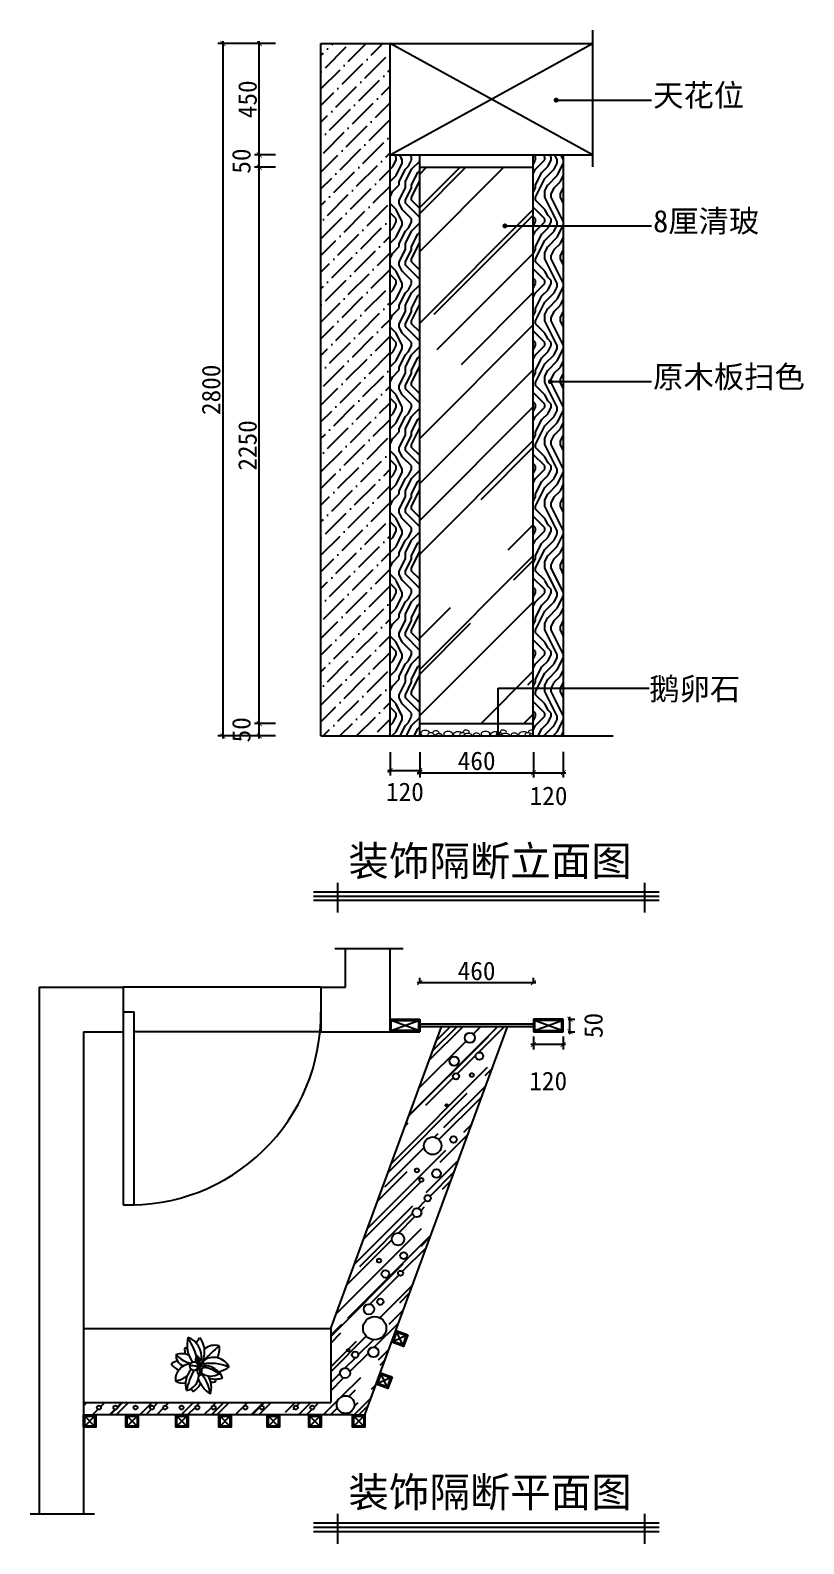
# Model space of a CAD drawing. Header units: millimetres. Extents: x 71641 to 191108, y -23091 to 29972.
# Drawn here: x 78020 to 81149, y -17186 to -11066 of the extents above; entities that cross this region are included whole.
import ezdxf

# ---------------------------------------------------------------- set-up
doc = ezdxf.new("R2010")
doc.units = ezdxf.units.MM
doc.layers.add('00', color=1, linetype='Continuous')
doc.layers.add('ZHUWU', color=80, linetype='Continuous')
doc.layers.add('8', color=8, linetype='Continuous', lineweight=0)
doc.styles.add('30', font='SimSun.ttf', dxfattribs={"height": 75})
doc.styles.get("Standard").update_dxf_attribs({"font": 'SimSun.ttf', "height": 150})
doc.dimstyles.new('30', dxfattribs={"dimscale": 0, "dimtxt": 90, "dimasz": 20, "dimexe": 20, "dimexo": 20, "dimgap": 10, "dimtad": 1, "dimdec": 0, "dimzin": 0, "dimdsep": 46, "dimtxsty": '30', "dimblk": 'ARCHTICK', "dimcen": 20, "dimdle": 10, "dimclrd": 8, "dimclre": 8, "dimclrt": 2, "dimadec": 0, "dimazin": 0, "dimtfac": 1, "dimtdec": 0, "dimtmove": 2, "dimatfit": 3, "dimldrblk": 'DOT', "dimfxl": 0, "dimtolj": 2, "dimtzin": 0, "dimlwd": -1, "dimarcsym": 0})

# ---------------------------------------------------------------- blocks, each defined once
blk = doc.blocks.new('_ARCHTICK')
at = {"color": 0, "linetype": 'ByBlock', "const_width": 0.15}
blk.add_lwpolyline([(-0.5, -0.5), (0.5, 0.5)], dxfattribs=at)
blk = doc.blocks.new('*D111')
at = {"color": 8}
blk.add_line((80185.6, -15167.9), (80045.6, -15167.9), dxfattribs=at)
at = {"color": 8, "lineweight": -2}
for p, q in [((80055.6, -15135.5), (80055.6, -15187.9)), ((80175.6, -15135.5), (80175.6, -15187.9))]:
    blk.add_line(p, q, dxfattribs=at)
at = {"layer": 'Defpoints', "color": 0}
for p in [(80055.6, -15115.5), (80175.6, -15115.5), (80055.6, -15167.9)]:
    blk.add_point(p, dxfattribs=at)
at = {"color": 8, "xscale": 20, "yscale": 20, "zscale": 20}
for p, rotation in [((80055.6, -15167.9), 180.000000000007), ((80175.6, -15167.9), 6.95443702625198e-12)]:
    blk.add_blockref('_ARCHTICK', p, dxfattribs=dict(at, rotation=rotation))
at = {"color": 2, "insert": (80115.6, -15315.4), "char_height": 75, "attachment_point": 5, "style": '30'}
blk.add_mtext('\\A2;120', dxfattribs=at)
blk = doc.blocks.new('_Dot')
at = {"color": 0, "linetype": 'ByBlock', "lineweight": -2}
blk.add_line((-0.5, 0), (-1, 0), dxfattribs=at)
at = {"color": 0, "linetype": 'ByBlock', "const_width": 0.5}
blk.add_lwpolyline([(-0.25, 0, 1), (0.25, 0, 1)], format="xyb", close=True, dxfattribs=at)
blk = doc.blocks.new('DOT')
at = {"color": 0, "linetype": 'ByBlock'}
blk.add_line((-0.5, 0), (-1, 0), dxfattribs=at)
at = {"color": 0, "linetype": 'ByBlock', "const_width": 0.5}
blk.add_lwpolyline([(-0.25, 0, 1), (0.25, 0, 1)], format="xyb", close=True, dxfattribs=at)
blk = doc.blocks.new('*D112')
at = {"color": 8}
blk.add_line((80065.6, -14917.7), (79585.8, -14917.7), dxfattribs=at)
at = {"color": 8, "lineweight": -2}
for p, q in [((79595.8, -14921), (79595.8, -14897.7)), ((80055.6, -14921), (80055.6, -14897.7))]:
    blk.add_line(p, q, dxfattribs=at)
at = {"layer": 'Defpoints', "color": 0}
for p in [(79595.8, -14917.7), (79595.8, -14941), (80055.6, -14941)]:
    blk.add_point(p, dxfattribs=at)
at = {"color": 8, "xscale": 20, "yscale": 20, "zscale": 20}
for p, rotation in [((79595.8, -14917.7), 179.9999999999964), ((80055.6, -14917.7), 359.9999999999963)]:
    blk.add_blockref('_ARCHTICK', p, dxfattribs=dict(at, rotation=rotation))
at = {"color": 2, "insert": (79825.7, -14870.2), "char_height": 75, "attachment_point": 5, "style": '30'}
blk.add_mtext('\\A2;460', dxfattribs=at)
blk = doc.blocks.new('*D113')
at = {"color": 8}
blk.add_line((80203.5, -15125.5), (80203.5, -15055.5), dxfattribs=at)
at = {"color": 8, "lineweight": -2}
for p, q in [((80195.6, -15065.5), (80223.5, -15065.5)), ((80195.6, -15115.5), (80223.5, -15115.5))]:
    blk.add_line(p, q, dxfattribs=at)
at = {"layer": 'Defpoints', "color": 0}
for p in [(80175.6, -15065.5), (80175.6, -15115.5), (80203.5, -15065.5)]:
    blk.add_point(p, dxfattribs=at)
at = {"color": 8, "xscale": 20, "yscale": 20, "zscale": 20}
for p, rotation in [((80203.5, -15065.5), 90), ((80203.5, -15115.5), 270)]:
    blk.add_blockref('_ARCHTICK', p, dxfattribs=dict(at, rotation=rotation))
at = {"color": 2, "insert": (80298.7, -15090.5), "char_height": 75, "attachment_point": 5, "rotation": 90, "style": '30'}
blk.add_mtext('\\A2;50', dxfattribs=at)
blk = doc.blocks.new('*D114')
at = {"color": 8, "lineweight": -2}
for p, q in [((79475.8, -13985.7), (79475.8, -14079.7)), ((79595.8, -13985.7), (79595.8, -14079.7))]:
    blk.add_line(p, q, dxfattribs=at)
at = {"color": 8}
blk.add_line((79465.8, -14059.7), (79605.8, -14059.7), dxfattribs=at)
at = {"layer": 'Defpoints', "color": 0}
for p in [(79475.8, -13965.7), (79595.8, -13965.7), (79595.8, -14059.7)]:
    blk.add_point(p, dxfattribs=at)
at = {"color": 8, "xscale": 20, "yscale": 20, "zscale": 20, "rotation": 180}
blk.add_blockref('_ARCHTICK', (79475.8, -14059.7), dxfattribs=at)
at = {"color": 8, "xscale": 20, "yscale": 20, "zscale": 20}
blk.add_blockref('_ARCHTICK', (79595.8, -14059.7), dxfattribs=at)
at = {"color": 2, "insert": (79535.8, -14145.9), "char_height": 75, "attachment_point": 5, "style": '30'}
blk.add_mtext('\\A2;120', dxfattribs=at)
blk = doc.blocks.new('*D115')
at = {"color": 8, "lineweight": -2}
for p, q in [((80056.3, -13985.7), (80056.3, -14088.1)), ((79595.8, -14044.6), (79595.8, -14088.1))]:
    blk.add_line(p, q, dxfattribs=at)
at = {"color": 8}
blk.add_line((79585.8, -14068.1), (80066.3, -14068.1), dxfattribs=at)
at = {"layer": 'Defpoints', "color": 0}
for p in [(80056.3, -13965.7), (79595.8, -14024.6), (80056.3, -14068.1)]:
    blk.add_point(p, dxfattribs=at)
at = {"color": 8, "xscale": 20, "yscale": 20, "zscale": 20, "rotation": 180}
blk.add_blockref('_ARCHTICK', (79595.8, -14068.1), dxfattribs=at)
at = {"color": 8, "xscale": 20, "yscale": 20, "zscale": 20}
blk.add_blockref('_ARCHTICK', (80056.3, -14068.1), dxfattribs=at)
at = {"color": 2, "insert": (79826, -14020.6), "char_height": 75, "attachment_point": 5, "style": '30'}
blk.add_mtext('\\A2;460', dxfattribs=at)
blk = doc.blocks.new('*D116')
at = {"color": 8, "lineweight": -2}
for p, q in [((80056.3, -13985.7), (80056.3, -14088.1)), ((80176.6, -13984.1), (80176.6, -14088.1))]:
    blk.add_line(p, q, dxfattribs=at)
at = {"color": 8}
blk.add_line((80046.3, -14068.1), (80186.6, -14068.1), dxfattribs=at)
at = {"layer": 'Defpoints', "color": 0}
for p in [(80056.3, -13965.7), (80176.6, -13964.1), (80176.6, -14068.1)]:
    blk.add_point(p, dxfattribs=at)
at = {"color": 8, "xscale": 20, "yscale": 20, "zscale": 20, "rotation": 180}
blk.add_blockref('_ARCHTICK', (80056.3, -14068.1), dxfattribs=at)
at = {"color": 8, "xscale": 20, "yscale": 20, "zscale": 20}
blk.add_blockref('_ARCHTICK', (80176.6, -14068.1), dxfattribs=at)
at = {"color": 2, "insert": (80116.9, -14162.2), "char_height": 75, "attachment_point": 5, "style": '30'}
blk.add_mtext('\\A2;120', dxfattribs=at)
blk = doc.blocks.new('*D117')
at = {"color": 8, "lineweight": -2}
for p, q in [((79012.9, -13869.6), (78926.9, -13869.6)), ((79012.9, -13919.6), (78926.9, -13919.6))]:
    blk.add_line(p, q, dxfattribs=at)
at = {"color": 8}
blk.add_line((78946.9, -13929.6), (78946.9, -13859.6), dxfattribs=at)
at = {"layer": 'Defpoints', "color": 0}
for p in [(78946.9, -13869.6), (79032.9, -13869.6), (79032.9, -13919.6)]:
    blk.add_point(p, dxfattribs=at)
at = {"color": 8, "xscale": 20, "yscale": 20, "zscale": 20}
for p, rotation in [((78946.9, -13869.6), 90), ((78946.9, -13919.6), 270)]:
    blk.add_blockref('_ARCHTICK', p, dxfattribs=dict(at, rotation=rotation))
at = {"color": 2, "insert": (78874.4, -13894.6), "char_height": 75, "attachment_point": 5, "rotation": 90, "style": '30'}
blk.add_mtext('\\A2;50', dxfattribs=at)
blk = doc.blocks.new('*D118')
at = {"color": 8, "lineweight": -2}
for p, q in [((79012.9, -11619.6), (78926.9, -11619.6)), ((79012.9, -13869.6), (78926.9, -13869.6))]:
    blk.add_line(p, q, dxfattribs=at)
at = {"color": 8}
blk.add_line((78946.9, -13879.6), (78946.9, -11609.6), dxfattribs=at)
at = {"layer": 'Defpoints', "color": 0}
for p in [(78946.9, -11619.6), (79032.9, -11619.6), (79032.9, -13869.6)]:
    blk.add_point(p, dxfattribs=at)
at = {"color": 8, "xscale": 20, "yscale": 20, "zscale": 20}
for p, rotation in [((78946.9, -11619.6), 90), ((78946.9, -13869.6), 270)]:
    blk.add_blockref('_ARCHTICK', p, dxfattribs=dict(at, rotation=rotation))
at = {"color": 2, "insert": (78899.4, -12744.6), "char_height": 75, "attachment_point": 5, "rotation": 90, "style": '30'}
blk.add_mtext('\\A2;2250', dxfattribs=at)
blk = doc.blocks.new('*D119')
at = {"color": 8}
blk.add_line((78946.9, -11629.6), (78946.9, -11559.6), dxfattribs=at)
at = {"color": 8, "lineweight": -2}
for p, q in [((79012.9, -11569.6), (78926.9, -11569.6)), ((79012.9, -11619.6), (78926.9, -11619.6))]:
    blk.add_line(p, q, dxfattribs=at)
at = {"layer": 'Defpoints', "color": 0}
for p in [(78946.9, -11569.6), (79032.9, -11569.6), (79032.9, -11619.6)]:
    blk.add_point(p, dxfattribs=at)
at = {"color": 8, "xscale": 20, "yscale": 20, "zscale": 20}
for p, rotation in [((78946.9, -11569.6), 90), ((78946.9, -11619.6), 270)]:
    blk.add_blockref('_ARCHTICK', p, dxfattribs=dict(at, rotation=rotation))
at = {"color": 2, "insert": (78874.4, -11594.6), "char_height": 75, "attachment_point": 5, "rotation": 90, "style": '30'}
blk.add_mtext('\\A2;50', dxfattribs=at)
blk = doc.blocks.new('*D120')
at = {"color": 8, "lineweight": -2}
for p, q in [((79012.9, -11119.6), (78926.9, -11119.6)), ((79012.9, -11569.6), (78926.9, -11569.6))]:
    blk.add_line(p, q, dxfattribs=at)
at = {"color": 8}
blk.add_line((78946.9, -11579.6), (78946.9, -11109.6), dxfattribs=at)
at = {"layer": 'Defpoints', "color": 0}
for p in [(78946.9, -11119.6), (79032.9, -11119.6), (79032.9, -11569.6)]:
    blk.add_point(p, dxfattribs=at)
at = {"color": 8, "xscale": 20, "yscale": 20, "zscale": 20}
for p, rotation in [((78946.9, -11119.6), 90), ((78946.9, -11569.6), 270)]:
    blk.add_blockref('_ARCHTICK', p, dxfattribs=dict(at, rotation=rotation))
at = {"color": 2, "insert": (78899.4, -11344.6), "char_height": 75, "attachment_point": 5, "rotation": 90, "style": '30'}
blk.add_mtext('\\A2;450', dxfattribs=at)
blk = doc.blocks.new('*D121')
at = {"color": 8, "lineweight": -2}
for p, q in [((79012.9, -11119.6), (78779.7, -11119.6)), ((79012.9, -13919.6), (78779.7, -13919.6))]:
    blk.add_line(p, q, dxfattribs=at)
at = {"color": 8}
blk.add_line((78799.7, -11109.6), (78799.7, -13929.6), dxfattribs=at)
at = {"layer": 'Defpoints', "color": 0}
for p in [(79032.9, -11119.6), (78799.7, -13919.6), (79032.9, -13919.6)]:
    blk.add_point(p, dxfattribs=at)
at = {"color": 8, "xscale": 20, "yscale": 20, "zscale": 20}
for p, rotation in [((78799.7, -11119.6), 90), ((78799.7, -13919.6), 270)]:
    blk.add_blockref('_ARCHTICK', p, dxfattribs=dict(at, rotation=rotation))
at = {"color": 2, "insert": (78752.2, -12519.6), "char_height": 75, "attachment_point": 5, "rotation": 90, "style": '30'}
blk.add_mtext('\\A2;2800', dxfattribs=at)

msp = doc.modelspace()

# ---------------------------------------------------------------- hatches: boundary and pattern name
h = msp.add_hatch()
h.set_pattern_fill('ANSI36', color=8, scale=15, style=0)
h.set_pattern_definition([(45, (0, -7790.323), (25.25697, 92.60889), [119.0625, -23.8125, 0, -23.8125])])
h.paths.add_polyline_path([(79475.8, -11119.6), (79195.8, -11119.6), (79195.8, -13919.6), (79475.8, -13919.6)])
h = msp.add_hatch()
h.set_pattern_fill('ENDGRAIN', color=30, scale=250, angle=90, style=0, pattern_type=2)
h.set_pattern_definition([(90, (1e-14, -7590.32), (-250, 250), [12.5, -237.5]), (90, (-25, -7765.32), (-250, 250), [25, -225]), (90, (-37.5, -7602.82), (-250, 250), [12.5, -237.5]), (90, (-62.5, -7752.82), (-250, 250), [12.5, -237.5]), (90, (-75, -7602.82), (-250, 250), [12.5, -237.5]), (90, (-87.5, -7740.32), (-250, 250), [12.5, -237.5]), (90, (-100, -7602.82), (-250, 250), [12.5, -237.5]), (90, (-125, -7740.32), (-250, 250), [12.5, -137.5, 12.5, -87.5]), (90, (-150, -7740.32), (-250, 250), [25, -125, 12.5, -87.5]), (90, (-187.5, -7752.82), (-250, 250), [12.5, -37.5, 12.5, -100, 12.5, -75]), (90, (-212.5, -7765.32), (-250, 250), [12.5, -50, 25, -162.5]), (90, (-225, -7602.82), (-250, 250), [12.5, -237.5]), (90, (-237.5, -7765.32), (-250, 250), [12.5, -62.5, 12.5, -162.5]), (135, (0, -7790.32), (-250, 4e-14), [35.35525, -318.19814]), (135, (1e-14, -7577.82), (-250, 4e-14), [70.7107, -282.8427]), (135, (-125, -7577.82), (-250, 4e-14), [17.6775, -335.8759]), (135, (-150, -7790.32), (-250, 4e-14), [53.033, -300.5204]), (135, (-150, -7577.82), (-250, 4e-14), [88.38835, -265.16504]), (135, (-187.5, -7577.82), (-250, 4e-14), [53.033, -300.5204]), (45, (-212.5, -7627.82), (7e-14, 250), [17.6775, -335.8759]), (45, (-12.5, -7715.32), (7e-14, 250), [35.35525, -318.19814]), (45, (-112.5, -7702.82), (7e-14, 250), [35.35525, -318.19814]), (45, (-62.5, -7627.82), (7e-14, 250), [35.35525, -318.19814]), (45, (-162.5, -7640.32), (7e-14, 250), [35.35525, -318.19814]), (45, (-187.5, -7627.82), (7e-14, 250), [53.033, -300.5204]), (45, (-37.5, -7690.32), (7e-14, 250), [53.033, -300.5204]), (45, (-50, -7652.82), (7e-14, 250), [53.033, -300.5204]), (45, (-137.5, -7690.32), (7e-14, 250), [53.033, -300.5204]), (45, (-150, -7665.32), (7e-14, 250), [53.033, -300.5204]), (116.56505, (-50, -7777.82), (-1e-07, 250), [27.95085, -531.06615]), (116.56505, (-37.5, -7590.32), (-1e-07, 250), [111.8034, -447.2136]), (116.56505, (-75, -7590.32), (-1e-07, 250), [111.8034, -447.2136]), (116.56505, (-100, -7590.32), (-1e-07, 250), [111.8035, -167.5, 55.9025, -223.811]), (116.56505, (-137.5, -7565.32), (-1e-07, 250), [27.95085, -531.06615]), (116.56505, (-225, -7790.32), (-1e-07, 250), [27.95085, -531.06615]), (116.56505, (-225, -7590.32), (-1e-07, 250), [55.9017, -503.1153]), (63.43495, (8e-15, -7652.82), (1e-07, 250), [55.9017, -503.1153]), (63.43495, (-62.5, -7740.32), (1e-07, 250), [55.9017, -503.1153]), (63.43495, (-25, -7740.32), (1e-07, 250), [27.95085, -531.0653]), (63.43495, (-87.5, -7727.82), (1e-07, 250), [83.85255, -475.16444]), (63.43495, (-87.5, -7677.82), (1e-07, 250), [55.9017, -503.1153]), (63.43495, (-100, -7652.82), (1e-07, 250), [55.9017, -503.1153]), (63.43495, (-125, -7727.82), (1e-07, 250), [27.95085, -531.0653]), (63.43495, (-150, -7715.32), (1e-07, 250), [27.95085, -531.0653]), (63.43495, (-200, -7615.32), (1e-07, 250), [27.95085, -531.0653]), (63.43495, (-112.5, -7627.82), (1e-07, 250), [27.95085, -531.0653]), (63.43495, (-187.5, -7740.32), (1e-07, 250), [83.85255, -475.16444]), (63.43495, (-212.5, -7752.82), (1e-07, 250), [55.9017, -503.1153]), (63.43495, (-137.5, -7615.32), (1e-07, 250), [27.95, -251.55, 27.95, -251.567]), (63.43495, (-187.5, -7690.32), (1e-07, 250), [55.9017, -503.1153]), (63.43495, (-212.5, -7677.82), (1e-07, 250), [55.9017, -503.1153]), (63.43495, (-237.5, -7752.82), (1e-07, 250), [55.9017, -503.1153]), (63.43495, (-237.5, -7677.82), (1e-07, 250), [55.9017, -503.1153])])
h.paths.add_polyline_path([(79475.8, -13919.6), (79595.8, -13919.6), (79595.8, -11569.6), (79475.8, -11569.6)])
h = msp.add_hatch()
h.set_pattern_fill('AR-RROOF', color=140, scale=13, angle=45, style=0)
h.set_pattern_definition([(45, (0, -7790.32), (280.184, 747.1573), [4953, -660.4, 1651, -330.2]), (45, (193.8, -7363.04), (-544.024, 77.0506), [990.6, -108.966, 1981.2, -247.65]), (45, (-81.72, -7475.12), (1057.69457, 1370.5667), [2641.6, -462.28, 1320.8, -330.2])])
h.paths.add_polyline_path([(80055.3, -11619.6), (79595.8, -11619.6), (79595.8, -13869.6), (80055.3, -13869.6)])
h = msp.add_hatch()
h.set_pattern_fill('ENDGRAIN', color=30, scale=250, angle=90, style=0, pattern_type=2)
h.set_pattern_definition([(90, (2, -7590.32), (-250, 250), [12.5, -237.5]), (90, (-23, -7765.32), (-250, 250), [25, -225]), (90, (-35.5, -7602.82), (-250, 250), [12.5, -237.5]), (90, (-60.5, -7752.82), (-250, 250), [12.5, -237.5]), (90, (-73, -7602.82), (-250, 250), [12.5, -237.5]), (90, (-85.5, -7740.32), (-250, 250), [12.5, -237.5]), (90, (-98, -7602.82), (-250, 250), [12.5, -237.5]), (90, (-123, -7740.32), (-250, 250), [12.5, -137.5, 12.5, -87.5]), (90, (-148, -7740.32), (-250, 250), [25, -125, 12.5, -87.5]), (90, (-185.5, -7752.82), (-250, 250), [12.5, -37.5, 12.5, -100, 12.5, -75]), (90, (-210.5, -7765.32), (-250, 250), [12.5, -50, 25, -162.5]), (90, (-223, -7602.82), (-250, 250), [12.5, -237.5]), (90, (-235.5, -7765.32), (-250, 250), [12.5, -62.5, 12.5, -162.5]), (135, (2, -7790.32), (-250, 4e-14), [35.35525, -318.19814]), (135, (2, -7577.82), (-250, 4e-14), [70.7107, -282.8427]), (135, (-123, -7577.82), (-250, 4e-14), [17.6775, -335.8759]), (135, (-148, -7790.32), (-250, 4e-14), [53.033, -300.5204]), (135, (-148, -7577.82), (-250, 4e-14), [88.38835, -265.16504]), (135, (-185.5, -7577.82), (-250, 4e-14), [53.033, -300.5204]), (45, (-210.5, -7627.82), (7e-14, 250), [17.6775, -335.8759]), (45, (-10.5, -7715.32), (7e-14, 250), [35.35525, -318.19814]), (45, (-110.5, -7702.82), (7e-14, 250), [35.35525, -318.19814]), (45, (-60.5, -7627.82), (7e-14, 250), [35.35525, -318.19814]), (45, (-160.5, -7640.32), (7e-14, 250), [35.35525, -318.19814]), (45, (-185.5, -7627.82), (7e-14, 250), [53.033, -300.5204]), (45, (-35.5, -7690.32), (7e-14, 250), [53.033, -300.5204]), (45, (-48, -7652.82), (7e-14, 250), [53.033, -300.5204]), (45, (-135.5, -7690.32), (7e-14, 250), [53.033, -300.5204]), (45, (-148, -7665.32), (7e-14, 250), [53.033, -300.5204]), (116.56505, (-48, -7777.82), (-1e-07, 250), [27.95085, -531.06615]), (116.56505, (-35.5, -7590.32), (-1e-07, 250), [111.8034, -447.2136]), (116.56505, (-73, -7590.32), (-1e-07, 250), [111.8034, -447.2136]), (116.56505, (-98, -7590.32), (-1e-07, 250), [111.8035, -167.5, 55.9025, -223.811]), (116.56505, (-135.5, -7565.32), (-1e-07, 250), [27.95085, -531.06615]), (116.56505, (-223, -7790.32), (-1e-07, 250), [27.95085, -531.06615]), (116.56505, (-223, -7590.32), (-1e-07, 250), [55.9017, -503.1153]), (63.43495, (2, -7652.82), (1e-07, 250), [55.9017, -503.1153]), (63.43495, (-60.5, -7740.32), (1e-07, 250), [55.9017, -503.1153]), (63.43495, (-23, -7740.32), (1e-07, 250), [27.95085, -531.0653]), (63.43495, (-85.5, -7727.82), (1e-07, 250), [83.85255, -475.16444]), (63.43495, (-85.5, -7677.82), (1e-07, 250), [55.9017, -503.1153]), (63.43495, (-98, -7652.82), (1e-07, 250), [55.9017, -503.1153]), (63.43495, (-123, -7727.82), (1e-07, 250), [27.95085, -531.0653]), (63.43495, (-148, -7715.32), (1e-07, 250), [27.95085, -531.0653]), (63.43495, (-198, -7615.32), (1e-07, 250), [27.95085, -531.0653]), (63.43495, (-110.5, -7627.82), (1e-07, 250), [27.95085, -531.0653]), (63.43495, (-185.5, -7740.32), (1e-07, 250), [83.85255, -475.16444]), (63.43495, (-210.5, -7752.82), (1e-07, 250), [55.9017, -503.1153]), (63.43495, (-135.5, -7615.32), (1e-07, 250), [27.95, -251.55, 27.95, -251.567]), (63.43495, (-185.5, -7690.32), (1e-07, 250), [55.9017, -503.1153]), (63.43495, (-210.5, -7677.82), (1e-07, 250), [55.9017, -503.1153]), (63.43495, (-235.5, -7752.82), (1e-07, 250), [55.9017, -503.1153]), (63.43495, (-235.5, -7677.82), (1e-07, 250), [55.9017, -503.1153])])
h.paths.add_polyline_path([(80055.3, -13919.6), (80177.6, -13919.6), (80177.6, -11569.6), (80055.3, -11569.6)])
h = msp.add_hatch()
h.set_pattern_fill('AR-RROOF', color=130, scale=4, angle=45, style=0)
h.set_pattern_definition([(45, (0, -7936.23), (86.21046, 229.89456), [1524, -203.2, 508, -101.6]), (45, (59.63, -7804.76), (-167.39197, 23.70788), [304.8, -33.528, 609.6, -76.2]), (45, (-25.145, -7839.246), (325.44448, 421.71283), [812.8, -142.24, 406.4, -101.6])])
h.paths.add_polyline_path([(79235.8, -16316.1), (79235.8, -16615.5), (78235.8, -16615.5), (78235.8, -16665.3), (78285.8, -16665.3), (79324, -16665.3), (79374, -16665.3), (79950.3, -15095.5), (79684, -15095.5)])
h.paths.add_polyline_path([(79533, -15954.8, -1), (79482.7, -15954.8, -1)], flags=16)
h.paths.add_polyline_path([(79602.3, -15847.6, -1), (79566.6, -15847.6, -1)], flags=16)
h.paths.add_polyline_path([(79423.3, -16041.6, -1), (79439.4, -16041.6, -1)], flags=16)
h.paths.add_polyline_path([(79544.6, -16021.2, -1), (79517.1, -16021.2, -1)], flags=16)
h.paths.add_polyline_path([(79640.5, -15788.9, -1), (79615, -15788.9, -1)], flags=16)
h.paths.add_polyline_path([(79610.3, -15714.8, -1), (79594.2, -15714.8, -1)], flags=16)
h.paths.add_polyline_path([(79592.5, -15676.5, -1), (79576.3, -15676.5, -1)], flags=16)
h.paths.add_polyline_path([(79472.4, -16095.2, -1), (79441.3, -16095.2, -1)], flags=16)
h.paths.add_polyline_path([(79528.3, -16092.7, -1), (79507.9, -16092.7, -1)], flags=16)
h.paths.add_polyline_path([(79681.4, -15689.3, -1), (79645.6, -15689.3, -1)], flags=16)
h.paths.add_polyline_path([(79612.7, -15576.9, -1), (79683.7, -15576.9, -1)], flags=16)
h.paths.add_polyline_path([(79449.5, -16207.6, -1), (79423.4, -16207.6, -1)], flags=16)
h.paths.add_polyline_path([(79411.6, -16238.2, -1), (79369.5, -16238.2, -1)], flags=16)
h.paths.add_polyline_path([(79745.4, -15551.4, -1), (79719.4, -15551.4, -1)], flags=16)
h.paths.add_polyline_path([(79460.5, -16314.8, -1), (79366.4, -16314.8, -1)], flags=16)
h.paths.add_polyline_path([(79429, -16411.8, -1), (79387.8, -16411.8, -1)], flags=16)
h.paths.add_polyline_path([(79347.4, -16422, -1), (79321.4, -16422, -1)], flags=16)
h.paths.add_polyline_path([(79755.3, -15296.1, -1), (79729.8, -15296.1, -1)], flags=16)
h.paths.add_polyline_path([(79314.1, -16496.1, -1), (79273, -16496.1, -1)], flags=16)
h.paths.add_polyline_path([(79814, -15291, -1), (79798.7, -15291, -1)], flags=16)
h.paths.add_polyline_path([(79716.4, -15234.8, -1), (79753.5, -15234.8, -1)], flags=16)
h.paths.add_polyline_path([(79821.7, -15214.4, -1), (79852.3, -15214.4, -1)], flags=16)
h.paths.add_polyline_path([(79331.9, -16623.7, -1), (79260.3, -16623.7, -1)], flags=16)
h.paths.add_polyline_path([(79778.3, -15140.4, -1), (79819.1, -15140.4, -1)], flags=16)
h.paths.add_polyline_path([(79153, -16635.5, -1), (79169.1, -16635.5, -1)], flags=16)
h.paths.add_polyline_path([(79086.6, -16635.5, -1), (79102.8, -16635.5, -1)], flags=16)
h.paths.add_polyline_path([(78948.9, -16635.5, -1), (78965, -16635.5, -1)], flags=16)
h.paths.add_polyline_path([(78882.5, -16635.5, -1), (78898.7, -16635.5, -1)], flags=16)
h.paths.add_polyline_path([(78754.4, -16635.5, -1), (78770.6, -16635.5, -1)], flags=16)
h.paths.add_polyline_path([(78688.1, -16635.5, -1), (78704.3, -16635.5, -1)], flags=16)
h.paths.add_polyline_path([(78624.3, -16635.5, -1), (78640.5, -16635.5, -1)], flags=16)
h.paths.add_polyline_path([(78558, -16635.5, -1), (78574.1, -16635.5, -1)], flags=16)
h.paths.add_polyline_path([(78504.4, -16635.5, -1), (78520.6, -16635.5, -1)], flags=16)
h.paths.add_polyline_path([(78438.1, -16635.5, -1), (78454.2, -16635.5, -1)], flags=16)
h.paths.add_polyline_path([(78356.5, -16635.5, -1), (78372.6, -16635.5, -1)], flags=16)
h.paths.add_polyline_path([(78290.1, -16635.5, -1), (78306.3, -16635.5, -1)], flags=16)
h = msp.add_hatch()
h.set_pattern_fill('AR-SAND', color=42, scale=0.1, style=0)
h.set_pattern_definition([(37.5, (0, -7936.233), (-0.16000313, 4.89413237), [0, -3.8608, 0, -4.318, 0, -4.1275]), (7.5, (0, -7936.233), (4.49523283, 7.168251), [0, -2.0828, 0, -3.4798, 0, -1.3335]), (327.5, (-3.124, -7936.233), (7.9099237, 0.01437185), [0, -1.27, 0, -4.572, 0, -5.969]), (317.5, (-3.124, -7936.233), (7.6355645, 2.22929323), [0, -0.635, 0, -2.9972, 0, -3.429])])
h.paths.add_polyline_path([(79595.8, -15085.5), (79595.8, -15095.5), (80055.6, -15095.5), (80055.6, -15085.5)])

# ---------------------------------------------------------------- linework, layer by layer
at = {"color": 1}
for p, q in [((80294.4, -11065.5), (80294.4, -11618.1)), ((79529.3, -14780.4), (79252.1, -14780.4)), ((78279.5, -17066.3), (78020.3, -17066.3))]:
    msp.add_line(p, q, dxfattribs=at)
for p, q in [((79195.8, -13919.6), (79195.8, -11119.6)), ((79195.8, -11119.6), (79475.8, -11119.6)), ((79475.8, -13919.6), (79475.8, -11119.6)), ((79195.8, -13919.6), (79475.8, -13919.6)), ((79295.8, -14935.5), (79295.8, -14780.4)), ((79475.8, -15115.5), (79475.8, -14780.4)), ((78055.8, -14935.5), (78055.8, -17066.3)), ((78055.8, -14935.5), (78395.8, -14935.5)), ((79195.8, -14935.5), (79295.8, -14935.5)), ((78235.8, -15115.5), (78235.8, -17066.3)), ((78235.8, -15115.5), (78395.8, -15115.5)), ((79192.5, -15115.5), (79475.8, -15115.5))]:
    msp.add_line(p, q)
at = {"color": 3}
for p, q in [((79475.8, -11119.6), (80294.4, -11119.6)), ((79475.8, -11569.6), (80294.4, -11569.6)), ((79595.8, -13919.6), (79595.8, -11569.6)), ((80055.3, -13919.6), (80055.3, -11569.6)), ((80177.6, -13919.6), (80177.6, -11569.6)), ((78395.8, -15035.5), (78395.8, -15815.5)), ((78395.8, -15035.5), (78440.8, -15035.5)), ((78440.8, -15815.5), (78440.8, -15035.5)), ((79235.8, -16316.1), (79684, -15095.5)), ((79374, -16665.3), (79950.3, -15095.5)), ((79475.8, -15065.5), (79595.8, -15065.5)), ((79475.8, -15115.5), (79595.8, -15115.5)), ((79595.8, -15065.5), (79595.8, -15115.5)), ((80175.6, -15065.5), (80055.6, -15065.5)), ((80055.6, -15065.5), (80055.6, -15115.5)), ((80055.6, -15065.5), (80055.6, -15115.5)), ((80055.6, -15065.5), (80055.6, -15115.5)), ((80055.6, -15115.5), (80175.6, -15115.5)), ((80175.6, -15115.5), (80175.6, -15065.5)), ((78395.8, -15815.5), (78440.8, -15815.5)), ((78235.8, -16315.5), (79235.8, -16315.5)), ((79235.8, -16315.5), (79235.8, -16615.5)), ((78235.8, -16615.5), (79235.8, -16615.5)), ((79324, -16665.3), (78285.8, -16665.3))]:
    msp.add_line(p, q, dxfattribs=at)
at = {"color": 8}
for p, q in [((80294.4, -11569.6), (79475.8, -11119.6)), ((79475.8, -11569.6), (80294.4, -11119.6)), ((79195.8, -14935.5), (78395.8, -14935.5)), ((79195.8, -15115.5), (78440.8, -15115.5)), ((79195.8, -15115.5), (79192.5, -15115.5)), ((79590.8, -15110.5), (79480.8, -15070.5)), ((79480.8, -15110.5), (79590.8, -15070.5)), ((80060.6, -15110.5), (80170.6, -15070.5)), ((80170.6, -15110.5), (80060.6, -15070.5)), ((79526.9, -16381.7), (79503.2, -16330.3)), ((79540.8, -16344.2), (79489.4, -16367.9)), ((79477.8, -16514.9), (79426.4, -16538.6)), ((79463.9, -16552.5), (79440.2, -16501.1)), ((78280.8, -16670.3), (78240.8, -16710.3)), ((78280.8, -16710.3), (78240.8, -16670.3)), ((78452.1, -16670.3), (78412.1, -16710.3)), ((78452.1, -16710.3), (78412.1, -16670.3)), ((78653.8, -16670.3), (78613.8, -16710.3)), ((78653.8, -16710.3), (78613.8, -16670.3)), ((78827.9, -16670.3), (78787.9, -16710.3)), ((78827.9, -16710.3), (78787.9, -16670.3)), ((79023.7, -16710.3), (78983.7, -16670.3)), ((79023.7, -16670.3), (78983.7, -16710.3)), ((79191.8, -16710.3), (79151.8, -16670.3)), ((79191.8, -16670.3), (79151.8, -16710.3)), ((79369, -16710.3), (79329, -16670.3)), ((79369, -16670.3), (79329, -16710.3))]:
    msp.add_line(p, q, dxfattribs=at)
at = {"color": 4}
for p, q in [((79595.8, -11619.6), (80055.3, -11619.6)), ((79595.8, -13869.6), (80055.3, -13869.6)), ((80055.6, -15085.5), (79595.8, -15085.5)), ((80055.6, -15095.5), (79595.8, -15095.5))]:
    msp.add_line(p, q, dxfattribs=at)
at = {"color": 0}
for p, q in [((79475.8, -13919.6), (80377.8, -13919.6)), ((78395.8, -14935.5), (78395.8, -15115.5)), ((79195.8, -14935.5), (79195.8, -15115.5)), ((79195.8, -14935.5), (79195.8, -15115.5))]:
    msp.add_line(p, q, dxfattribs=at)
at = {"color": 140}
for p, q in [((79480.8, -15110.5), (79480.8, -15070.5)), ((79480.8, -15070.5), (79590.8, -15070.5)), ((79590.8, -15110.5), (79480.8, -15110.5)), ((79590.8, -15070.5), (79590.8, -15110.5)), ((80060.6, -15070.5), (80060.6, -15110.5)), ((80170.6, -15070.5), (80060.6, -15070.5)), ((80060.6, -15110.5), (80170.6, -15110.5)), ((80170.6, -15110.5), (80170.6, -15070.5))]:
    msp.add_line(p, q, dxfattribs=at)
at = {"color": 3}
for points in [[(79547.2, -16341.2), (79529.9, -16388.1), (79483, -16370.8), (79500.3, -16323.9)], [(79484.2, -16512), (79466.9, -16558.9), (79420, -16541.6), (79437.3, -16494.7)], [(78285.8, -16665.3), (78285.8, -16715.3), (78235.8, -16715.3), (78235.8, -16665.3)], [(78457.1, -16665.3), (78457.1, -16715.3), (78407.1, -16715.3), (78407.1, -16665.3)], [(78658.8, -16665.3), (78658.8, -16715.3), (78608.8, -16715.3), (78608.8, -16665.3)], [(78832.9, -16665.3), (78832.9, -16715.3), (78782.9, -16715.3), (78782.9, -16665.3)], [(79028.7, -16665.3), (79028.7, -16715.3), (78978.7, -16715.3), (78978.7, -16665.3)], [(79196.8, -16665.3), (79196.8, -16715.3), (79146.8, -16715.3), (79146.8, -16665.3)], [(79374, -16665.3), (79374, -16715.3), (79324, -16715.3), (79324, -16665.3)]]:
    msp.add_lwpolyline(points, close=True, dxfattribs=at)
at = {"color": 130}
for points in [[(79540.8, -16344.2), (79526.9, -16381.7), (79489.4, -16367.9), (79503.2, -16330.3)], [(79477.8, -16514.9), (79463.9, -16552.5), (79426.4, -16538.6), (79440.2, -16501.1)], [(78280.8, -16670.3), (78280.8, -16710.3), (78240.8, -16710.3), (78240.8, -16670.3)], [(78452.1, -16670.3), (78452.1, -16710.3), (78412.1, -16710.3), (78412.1, -16670.3)], [(78653.8, -16670.3), (78653.8, -16710.3), (78613.8, -16710.3), (78613.8, -16670.3)], [(78827.9, -16670.3), (78827.9, -16710.3), (78787.9, -16710.3), (78787.9, -16670.3)], [(79023.7, -16670.3), (79023.7, -16710.3), (78983.7, -16710.3), (78983.7, -16670.3)], [(79191.8, -16670.3), (79191.8, -16710.3), (79151.8, -16710.3), (79151.8, -16670.3)], [(79369, -16670.3), (79369, -16710.3), (79329, -16710.3), (79329, -16670.3)]]:
    msp.add_lwpolyline(points, close=True, dxfattribs=at)
at = {"color": 8}
for centre, radius in [((79798.7, -15140.4), 20.4), ((79734.9, -15234.8), 18.6), ((79837, -15214.4), 15.3), ((79742.6, -15296.1), 12.8), ((79806.4, -15291), 7.65), ((79704.3, -15413.6), 5.1), ((79648.2, -15576.9), 35.5), ((79732.4, -15551.4), 13), ((79584.4, -15676.5), 8.07), ((79602.3, -15714.8), 8.07), ((79663.5, -15689.3), 17.9), ((79627.8, -15788.9), 12.8), ((79584.4, -15847.6), 17.9), ((79507.9, -15954.8), 25.1), ((79431.3, -16041.6), 8.07), ((79530.8, -16021.2), 13.7), ((79456.9, -16095.2), 15.5), ((79518.1, -16092.7), 10.2), ((79390.5, -16238.2), 21), ((79436.4, -16207.6), 13), ((79413.5, -16314.8), 47), ((79306.3, -16404.1), 5.1), ((79408.4, -16411.8), 20.6), ((79334.4, -16422), 13), ((79293.6, -16496.1), 20.6), ((78298.2, -16635.5), 8.07), ((78364.5, -16635.5), 8.07), ((78446.2, -16635.5), 8.07), ((78512.5, -16635.5), 8.07), ((78566.1, -16635.5), 8.07), ((78632.4, -16635.5), 8.07), ((78696.2, -16635.5), 8.07), ((78762.5, -16635.5), 8.07), ((78890.6, -16635.5), 8.07), ((78956.9, -16635.5), 8.07), ((79094.7, -16635.5), 8.07), ((79161, -16635.5), 8.07), ((79296.1, -16623.7), 35.8)]:
    msp.add_circle(centre, radius, dxfattribs=at)
msp.add_arc((78423.5, -15043.7), 772.3, 267.94184, 0.60771, dxfattribs=at)
at = {"color": 3}
for p in [(78432.1, -16665.3), (78633.8, -16665.3), (78807.9, -16665.3), (79003.7, -16665.3), (79171.8, -16665.3)]:
    msp.add_point(p, dxfattribs=at)
at = {"layer": '00', "color": 8, "lineweight": -2}
for p, q in [((80563.9, -14551.3), (79166.4, -14551.3)), ((79263.3, -14513), (79263.3, -14633.9)), ((80505, -14513), (80505, -14633.9)), ((80563.9, -14585.4), (79166.4, -14585.4)), ((79263.3, -17065.5), (79263.3, -17186.4)), ((80505, -17065.5), (80505, -17186.4)), ((80563.9, -17103.8), (79166.4, -17103.8)), ((80563.9, -17137.9), (79166.4, -17137.9))]:
    msp.add_line(p, q, dxfattribs=at)
at = {"layer": '00', "color": 2, "lineweight": -2}
for p, q in [((80563.9, -14568.3), (79166.4, -14568.3)), ((80563.9, -17120.9), (79166.4, -17120.9))]:
    msp.add_line(p, q, dxfattribs=at)
at = {"layer": '8', "color": 11}
for centre, major_axis, ratio, start_param, end_param in [((79618, -13908.8), (-18.2, 0.5), 0.638943, 3.340932, 7.444953), ((79618, -13908.8), (-18.2, 0.5), 0.638943, 2.074487, 2.287647), ((79641.1, -13914.5), (-12.7, 0.4), 0.638943, 4.063535, 6.944054), ((79661.4, -13906.8), (-12.7, 0.4), 0.638943, 2.748562, 7.945945), ((79641.1, -13914.5), (-12.7, 0.4), 0.638943, 2.575386, 3.372845), ((79674, -13918.4), (-12.7, 0.4), 0.638943, 3.08808, 6.43136), ((79711.3, -13912.7), (-18.2, 0.5), 0.638943, 2.593698, 6.925742), ((79768.8, -13914.5), (-12.7, 0.4), 0.638943, 3.549729, 6.944053), ((79770, -13917.4), (-12.7, 0.4), 0.638943, 0.182075, 0.268577), ((79783.3, -13903.9), (-12.7, 0.4), 0.638943, 2.419746, 6.671732), ((79791.5, -13921.1), (-18.2, 0.5), 0.638943, 3.354626, 6.164814), ((79825.9, -13915.7), (-12.7, 0.4), 0.638943, 2.686237, 6.784982), ((79848, -13915.5), (-12.7, 0.4), 0.638943, 0.52194, 0.570687), ((79861.8, -13912.7), (-18.2, 0.5), 0.638943, 2.593698, 6.925742), ((79919.3, -13914.5), (-12.7, 0.4), 0.638943, 3.549729, 6.944053), ((79920.5, -13917.4), (-12.7, 0.4), 0.638943, 0.182075, 0.268577), ((79933.8, -13903.9), (-12.7, 0.4), 0.638943, 2.419746, 6.671732), ((79943, -13921.1), (-19.2, 0.5), 0.605199, 3.351486, 6.161674), ((79978.4, -13915.7), (-12.7, 0.4), 0.638943, 2.686237, 6.784982), ((80000.5, -13915.5), (-12.7, 0.4), 0.638943, 0.52194, 0.570687), ((80033.6, -13914.5), (-12.7, 0.4), 0.638943, 3.549729, 6.944053), ((80034.8, -13917.4), (-12.7, 0.4), 0.638943, 0.182075, 0.268577), ((80048.1, -13903.9), (-12.7, 0.4), 0.638943, 4.13137, 6.671732), ((80056.3, -13921.1), (-18.2, 0.5), 0.638943, -1.495818, -0.118372)]:
    msp.add_ellipse(centre, major_axis=major_axis, ratio=ratio, start_param=start_param, end_param=end_param, dxfattribs=at)
at = {"layer": '8', "color": 11, "extrusion": (0, 0, -1)}
for centre in [(79751.2, -13912.7), (79901.7, -13912.7), (80016, -13912.7)]:
    msp.add_ellipse(centre, major_axis=(18.2, 0.5), ratio=0.638943, start_param=2.593698, end_param=5.764229, dxfattribs=at)
at = {"layer": 'ZHUWU', "color": 8}
for centre, radius, start, end in [((78711.6, -16401.5), 66.8, 174.17308, 195.4252), ((78622.5, -16465.4), 74.2, 63.18566, 72.26967), ((78785.7, -16381.9), 130.9, 166.77078, 213.0123), ((78630, -16430.2), 83.1, 351.30435, 70.1383), ((78501, -16476), 197.6, 13.74047, 36.68703), ((78785.4, -16419.6), 103.7, 140.74235, 154.31988), ((78628.2, -16411.7), 97.3, 339.78462, 37.03678), ((79492.1, -17200.7), 1079, 130.93536, 135.67552), ((78768.8, -16460.8), 77, 77.76907, 125.08518), ((78710.1, -16397.3), 75.7, 330.33224, 7.97066), ((78635.5, -16523.7), 79.2, 104.73244, 124.8337), ((78644, -16424.5), 63.7, 212.47267, 249.05079), ((78672, -16524), 64.6, 93.76507, 183.11377), ((78652.1, -16426.8), 42, 170.58107, 254.63797), ((78633.5, -16475.3), 57.6, 60.05809, 113.27412), ((78698.7, -16343.1), 117.9, 222.25552, 255.69506), ((78682, -16469.5), 17.4, 25.30262, 176.24108), ((78720.9, -16444.8), 32.1, 144.98825, 197.06387), ((78678.3, -16448.4), 28.1, 333.79989, 54.2726), ((78612.9, -16451.9), 85.4, 353.18047, 16.00271), ((78716.3, -16469.2), 19.6, 159.71744, 200.28256), ((78702.7, -16470.9), 6.37, 4.90969, 134.44403), ((78710.8, -16465.1), 14.7, 219.19749, 13.93261), ((78762, -16501.4), 71.7, 144.89818, 147.00313), ((78699.9, -16442.7), 18.9, 278.14398, 347.57824), ((78713.6, -16457.6), 14.9, 70.01093, 119.93847), ((78707.7, -16451.4), 13.3, 269.17196, 34.22653), ((78712.5, -16488.2), 29.4, 64.65382, 78.39155), ((78752.9, -16626.4), 169.5, 65.99282, 101.36144), ((78761.6, -16505), 71.7, 27.80857, 125.42551), ((78590.4, -16423.7), 105.6, 279.09041, 307.61337), ((78734.8, -16540.2), 86.4, 136.58614, 198.20605), ((78637.5, -16504.6), 64.4, 283.67311, 359.45995), ((78905.7, -16611), 256.5, 150.73666, 169.52053), ((78682.9, -16466), 18.4, 187.47278, 334.24394), ((78677.1, -16514.3), 47.9, 65.83629, 104.55224), ((78736.5, -16482.3), 41.6, 176.58768, 217.42535), ((78709, -16437.5), 32.9, 251.81277, 300.1162), ((78703.8, -16468.5), 5.52, 219.17586, 344.36071), ((78817.8, -16476.4), 125.3, 200.09741, 236.09849), ((78673.1, -16494.5), 34.4, 338.4679, 29.81343), ((78693.3, -16490.3), 20.8, 299.40282, 30.38021), ((78603.9, -16596.9), 145.5, 8.25814, 42.04797), ((78751.2, -16442.3), 66, 234.84122, 302.54014), ((78688.6, -16641.2), 172.1, 56.37546, 78.33909), ((78724.4, -16543.4), 77.1, 36.10341, 89.20935), ((78667.7, -16553.3), 85.4, 340.6875, 32.59601), ((78768.6, -16433.8), 86.7, 254.32393, 289.48825), ((78738, -16526.3), 32.4, 349.85996, 10.23197), ((78761.2, -16384), 108.4, 280.29867, 306.09582), ((78717, -16541.8), 84.7, 18.07447, 37.77052), ((78637.2, -16482.8), 53.7, 236.44469, 282.16337), ((78729.5, -16530.5), 64.9, 206.36275, 217.86804), ((78646.4, -16510), 69, 296.80587, 335.36781), ((78753.2, -16480.5), 53.2, 267.40689, 288.44849)]:
    msp.add_arc(centre, radius, start, end, dxfattribs=at)

# ---------------------------------------------------------------- texts
at = {"color": 2, "char_height": 90, "attachment_point": 1, "style": '30'}
for s, insert in [('天花位', (80539.9, -11283.4)), ('8厘清玻', (80539.9, -11792.3)), ('原木板扫色', (80539.9, -12421.9)), ('鹅卵石', (80524.1, -13684.3))]:
    msp.add_mtext(s, dxfattribs=dict(at, insert=insert))
at = {"color": 8, "char_height": 120, "width": 4291.546, "attachment_point": 3}
for s, insert in [('{\\C2;装饰隔断立面图}', (80453.1, -14365.2)), ('{\\C2;装饰隔断平面图}', (80453.1, -16917.8))]:
    msp.add_mtext(s, dxfattribs=dict(at, insert=insert))

# ---------------------------------------------------------------- dimensions: what is measured, and where the dimension line sits
at = {"color": 3}
for p1, p2, distance, picture, middle in [((79032.9, -11119.6), (79032.9, -13919.6), -233.3, '*D121', (78752.2, -12519.6)), ((80055.6, -14941), (79595.8, -14941), -23.3, '*D112', (79825.7, -14870.2)), ((80175.6, -15115.5), (80055.6, -15115.5), 52.3, '*D111', (80115.6, -15315.4))]:
    dim = msp.add_aligned_dim(p1=p1, p2=p2, distance=distance, dimstyle='30', override={"dimscale": 1, "dimtxt": 75, "dimldrblk": 'DOT'}, dxfattribs=at)
    dim.commit()
    dim.dimension.update_dxf_attribs({"geometry": picture, "text_midpoint": middle})
for base, p1, p2, angle, picture, middle in [((78946.9, -11119.6), (79032.9, -11569.6), (79032.9, -11119.6), 270, '*D120', (78899.4, -11344.6)), ((78946.9, -11569.6), (79032.9, -11619.6), (79032.9, -11569.6), 270, '*D119', (78874.4, -11594.6)), ((78946.9, -11619.6), (79032.9, -13869.6), (79032.9, -11619.6), 270, '*D118', (78899.4, -12744.6)), ((78946.9, -13869.6), (79032.9, -13919.6), (79032.9, -13869.6), 270, '*D117', (78874.4, -13894.6)), ((80056.2691, -14068.1352), (79595.7739, -14024.5707), (80056.2691, -13965.6951), 180, '*D115', (79826.0215, -14020.6352))]:
    dim = msp.add_linear_dim(base=base, p1=p1, p2=p2, angle=angle, dimstyle='30', override={"dimscale": 1, "dimtxt": 75, "dimldrblk": 'DOT'}, dxfattribs=at)
    dim.commit()
    dim.dimension.update_dxf_attribs({"geometry": picture, "text_midpoint": middle})
for base, p1, p2, angle, picture, middle, dimtype in [((79595.8, -14059.7), (79475.8, -13965.7), (79595.8, -13965.7), 0, '*D114', (79535.8, -14145.9), 161), ((80176.6, -14068.1), (80056.3, -13965.7), (80176.6, -13964.1), 180, '*D116', (80116.9, -14162.2), 160), ((80203.5, -15065.5), (80175.6, -15115.5), (80175.6, -15065.5), 90, '*D113', (80298.7, -15090.5), 161)]:
    dim = msp.add_linear_dim(base=base, p1=p1, p2=p2, angle=angle, dimstyle='30', override={"dimscale": 1, "dimtxt": 75, "dimldrblk": 'DOT'}, dxfattribs=at)
    dim.commit()
    dim.dimension.update_dxf_attribs({"geometry": picture, "text_midpoint": middle, "dimtype": dimtype})

# ---------------------------------------------------------------- leaders
for points in [[(80147.6, -11348), (80533, -11348)], [(79940.3, -11856.8), (80533, -11856.8)], [(80124.2, -12486.4), (80533, -12486.4)], [(79913.4, -13912.3), (79913.4, -13725.6), (80523.2, -13725.6)]]:
    msp.add_leader(points, dimstyle='30', override={"dimscale": 1, "dimtad": 0}, dxfattribs=at)

doc.saveas('drawing.dxf')
